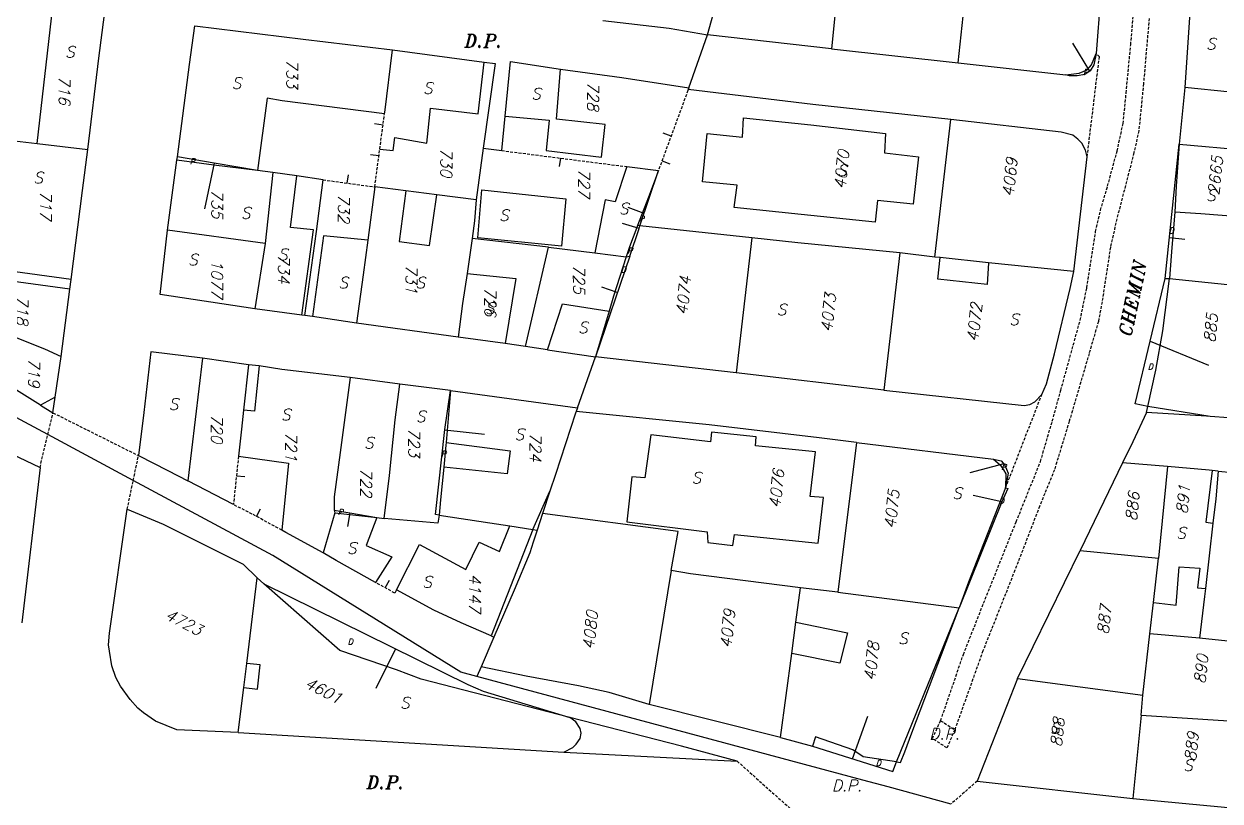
# Model space of a CAD drawing. Extents: x -334462 to -332769, y -29481 to -26664.
# Drawn here: x -334092.9 to -333987.7, y -28372.5 to -28304.1 of the extents above; entities that cross this region are included whole.
import ezdxf
from ezdxf.enums import TextEntityAlignment as Align

# ---------------------------------------------------------------- set-up
doc = ezdxf.new("R2010")
doc.units = 0
doc.header["$MEASUREMENT"] = 0
doc.linetypes.add('HIDDEN', pattern=[0.375, 0.25, -0.125])
for name, color, linetype in [('17', 7, 'CONTINUOUS'), ('18', 7, 'CONTINUOUS'), ('DP$DIVIDING$LINE', 7, 'CONTINUOUS'), ('ENC$$ST$$A$$TEXT', 7, 'CONTINUOUS'), ('ENCRO$$AREA$TEXT', 7, 'CONTINUOUS'), ('ENCROACHED$WALL', 7, 'CONTINUOUS'), ('MAP$SHEET$BOUND$', 7, 'CONTINUOUS'), ('PARCEL$BOUNDARY', 7, 'CONTINUOUS'), ('PARCEL$NUMBER', 7, 'CONTINUOUS'), ('SECTION$$A$', 7, 'CONTINUOUS'), ('STREET$TEXT', 7, 'CONTINUOUS'), ('STRUC$$FOOTPRINT', 7, 'CONTINUOUS')]:
    doc.layers.add(name, color=color, linetype=linetype)
doc.styles.add('ITALICT', font='ITALICT', dxfattribs={"height": 0.2})

msp = doc.modelspace()

# ---------------------------------------------------------------- linework, layer by layer
at = {"layer": '17', "color": 5, "linetype": 'Continuous'}
for p, q in [((-334036.01, -28314.02), (-334036.72, -28313.76)), ((-334061.71, -28315.74), (-334062.45, -28315.65))]:
    msp.add_line(p, q, dxfattribs=at)
at = {"layer": '17', "color": 1, "linetype": 'Continuous'}
msp.add_line((-334064.5, -28318.16), (-334064.4, -28317.41), dxfattribs=at)
at = {"layer": '18', "color": 1, "linetype": 'Continuous'}
for p, q in [((-334061.35, -28313.04), (-334062.09, -28312.94)), ((-334045.75, -28315.95), (-334045.85, -28316.7)), ((-334036.81, -28316.19), (-334036.11, -28316.45)), ((-334074.24, -28343.9), (-334073.5, -28343.97)), ((-334072.48, -28347.47), (-334072.12, -28346.82)), ((-334061.16, -28353.76), (-334060.79, -28353.1))]:
    msp.add_line(p, q, dxfattribs=at)
at = {"layer": 'DP$DIVIDING$LINE', "color": 30, "linetype": 'HIDDEN'}
for p, q in [((-334006.59, -28344.97), (-334003.4, -28336.75)), ((-334090.84, -28340.28), (-334090.38, -28338.36)), ((-334090.38, -28338.36), (-334082.86, -28342.13)), ((-334091.52, -28343.18), (-334090.84, -28340.28)), ((-334083.32, -28344.32), (-334082.86, -28342.13)), ((-334083.85, -28346.85), (-334083.32, -28344.32)), ((-334030.2, -28369.01), (-334020.42, -28377.73)), ((-334009.09, -28370.76), (-334011.39, -28372.79))]:
    msp.add_line(p, q, dxfattribs=at)
at = {"layer": 'DP$DIVIDING$LINE', "color": 2, "linetype": 'HIDDEN'}
msp.add_line((-334012.3, -28365.45), (-334011.06, -28366.24), dxfattribs=at)
for points in [[(-334012.3, -28365.45), (-334010.3, -28359.62), (-334008.52, -28355.11), (-334005.66, -28347.96), (-334003.52, -28342.65), (-334002.48, -28339.09), (-334001.73, -28336.38), (-334000.03, -28330.22), (-333999.44, -28327.36), (-333998.67, -28322.41), (-333998.24, -28320.53), (-333997.62, -28318.43), (-333996.78, -28315.33), (-333996.25, -28312.91), (-333995.98, -28310.22), (-333995.58, -28305.97), (-333995.2, -28301.47)], [(-333993.93, -28303.28), (-333994.46, -28309.4), (-333994.87, -28313.54), (-333995.3, -28315.47), (-333996.8, -28321.28), (-333997.37, -28323.79), (-333998.1, -28328.6), (-333998.43, -28330.32), (-333999.24, -28333.13), (-334000.99, -28339.1), (-334002.3, -28343.39), (-334003.6, -28346.59), (-334005.77, -28352.21), (-334008.58, -28359.31), (-334011.06, -28366.24)], [(-334011.06, -28366.24), (-334011.75, -28367.85), (-334013.02, -28367.02), (-334012.3, -28365.45)]]:
    msp.add_lwpolyline(points, dxfattribs=at)
at = {"layer": 'DP$DIVIDING$LINE', "color": 30, "linetype": 'HIDDEN'}
msp.add_lwpolyline([(-333999.41, -28315.83), (-333998.34, -28307.04), (-333998.62, -28306.74)], dxfattribs=at)
at = {"layer": 'ENC$$ST$$A$$TEXT', "color": 1, "linetype": 'Continuous'}
for p, q in [((-333999.19, -28308.3), (-334000.68, -28305.84)), ((-334076.19, -28316.41), (-334077.05, -28320.42)), ((-334038.39, -28320.83), (-334039.78, -28320.31)), ((-334038.83, -28322.13), (-334040.29, -28321.71)), ((-333992.17, -28322.94), (-333990.82, -28323.08)), ((-333993.87, -28332.05), (-333988.73, -28334.18)), ((-334006.74, -28342.85), (-334009.72, -28343.63)), ((-334006.92, -28346.2), (-334009.43, -28345.64)), ((-334064.26, -28347.16), (-334064.46, -28348.35)), ((-334060.26, -28359.12), (-334061.99, -28362.62)), ((-334020.04, -28368.8), (-334018.71, -28365.06))]:
    msp.add_line(p, q, dxfattribs=at)
at = {"layer": 'ENCRO$$AREA$TEXT', "color": 5, "linetype": 'Continuous'}
for p, q in [((-334040.74, -28327.77), (-334042.1, -28327.3)), ((-334055.9, -28339.85), (-334052.42, -28340.23))]:
    msp.add_line(p, q, dxfattribs=at)
at = {"layer": 'ENCROACHED$WALL', "color": 5, "linetype": 'Continuous'}
msp.add_line((-334039.65, -28324.58), (-334042.66, -28333.45), dxfattribs=at)
msp.add_lwpolyline([(-334056.4, -28347.38), (-334056.72, -28347.32), (-334055.9, -28339.83), (-334055.42, -28336.39)], dxfattribs=at)
at = {"layer": 'MAP$SHEET$BOUND$', "color": 6, "linetype": 'Continuous'}
for p, q in [((-334034.45, -28309.76), (-334032.82, -28305.11)), ((-334044.25, -28337.92), (-334042.66, -28333.45)), ((-334083.32, -28344.32), (-334090.84, -28340.28)), ((-334052.73, -28360.7), (-334053.1, -28361.56))]:
    msp.add_line(p, q, dxfattribs=at)
for points in [[(-334090.84, -28340.28), (-334103.77, -28333.34), (-334149.34, -28305.27), (-334182.8, -28284.93)], [(-334053.1, -28361.56), (-334054.5, -28361.19), (-334071.05, -28350.91), (-334083.32, -28344.32)], [(-334011.39, -28372.79), (-334016.92, -28371.28), (-334019.15, -28370.67), (-334053.1, -28361.56)]]:
    msp.add_lwpolyline(points, dxfattribs=at)
at = {"layer": 'PARCEL$BOUNDARY', "color": 7, "linetype": 'Continuous'}
for p, q in [((-334010.75, -28307.56), (-334009.77, -28298.07)), ((-333997.89, -28297.39), (-333998.62, -28306.74)), ((-333990.27, -28301.26), (-333990.81, -28309.73)), ((-334021.55, -28302.85), (-334021.89, -28306.34)), ((-334021.89, -28306.34), (-334032.82, -28305.11)), ((-334060.51, -28306.42), (-334052.46, -28307.51)), ((-334021.89, -28306.34), (-334010.75, -28307.56)), ((-334010.75, -28307.56), (-334001.29, -28308.62)), ((-333990.81, -28309.73), (-333991.31, -28314.71)), ((-333986.8, -28310.15), (-333990.81, -28309.73)), ((-334050.91, -28315.29), (-334050.6, -28312.25)), ((-334012.8, -28324.66), (-334011.41, -28312.56)), ((-334095.43, -28314.24), (-334091.77, -28314.67)), ((-334091.77, -28314.67), (-334087.32, -28315.18)), ((-333991.31, -28314.71), (-333984.02, -28315.37)), ((-334079.48, -28316.13), (-334079.43, -28315.85)), ((-334052.53, -28315.08), (-334053.17, -28319.61)), ((-334052.53, -28315.08), (-334050.91, -28315.29)), ((-334000.6, -28325.93), (-333999.41, -28315.83)), ((-334080.32, -28322.3), (-334079.48, -28316.13)), ((-334071.04, -28317.22), (-334072.4, -28317.05)), ((-334039.91, -28316.7), (-334037.13, -28317.05)), ((-334071.04, -28317.22), (-334071.73, -28323.45)), ((-334068.94, -28317.52), (-334071.04, -28317.22)), ((-334066.62, -28317.86), (-334068.94, -28317.52)), ((-334062.08, -28318.49), (-334062.7, -28323.18)), ((-334059.35, -28318.83), (-334062.08, -28318.49)), ((-334056.61, -28319.17), (-334059.35, -28318.83)), ((-334053.17, -28319.61), (-334056.61, -28319.17)), ((-334071.73, -28323.45), (-334080.32, -28322.3)), ((-334038.75, -28321.91), (-334038.96, -28321.89)), ((-334028.92, -28322.96), (-334038.75, -28321.91)), ((-334071.73, -28323.45), (-334072.63, -28329.2)), ((-334053.51, -28323.02), (-334053.94, -28326.1)), ((-334046.78, -28323.79), (-334053.51, -28323.02)), ((-334028.92, -28322.96), (-334030.3, -28334.83)), ((-334048.82, -28332.54), (-334046.78, -28323.79)), ((-334046.78, -28323.79), (-334042.71, -28324.29)), ((-334042.71, -28324.29), (-334039.96, -28324.63)), ((-334015.89, -28324.3), (-334017.31, -28336.36)), ((-334012.8, -28324.66), (-334015.89, -28324.3)), ((-334012.34, -28324.71), (-334012.8, -28324.66)), ((-334008.09, -28325.18), (-334012.34, -28324.71)), ((-334000.6, -28325.93), (-334008.09, -28325.18)), ((-334088.89, -28327.49), (-334088.79, -28326.63)), ((-333992.18, -28326.53), (-333983.03, -28327.51)), ((-334088.89, -28327.49), (-334094.7, -28326.69)), ((-334089.67, -28333.42), (-334088.89, -28327.49)), ((-334068.48, -28329.76), (-334072.63, -28329.2)), ((-334068.22, -28329.79), (-334068.48, -28329.76)), ((-334067.56, -28329.89), (-334068.22, -28329.79)), ((-334063.69, -28330.46), (-334067.56, -28329.89)), ((-334054.74, -28331.7), (-334063.69, -28330.46)), ((-334050.61, -28332.27), (-334054.74, -28331.7)), ((-334048.82, -28332.54), (-334050.61, -28332.27)), ((-334046.88, -28332.81), (-334048.82, -28332.54)), ((-334046.88, -28332.81), (-334042.66, -28333.45)), ((-334090.18, -28336.99), (-334089.67, -28333.42)), ((-334073.18, -28334.13), (-334077.22, -28333.56)), ((-334030.3, -28334.83), (-334042.66, -28333.45)), ((-334073.18, -28334.13), (-334073.62, -28338.13)), ((-334072.25, -28334.24), (-334073.18, -28334.13)), ((-334017.31, -28336.36), (-334030.3, -28334.83)), ((-334059.86, -28335.83), (-334064.23, -28335.26)), ((-334055.42, -28336.39), (-334059.86, -28335.83)), ((-334090.38, -28338.36), (-334090.18, -28336.99)), ((-334055.42, -28336.39), (-334055.8, -28340.98)), ((-334055.42, -28336.39), (-334044.25, -28337.92)), ((-334091.48, -28337.7), (-334090.38, -28338.36)), ((-333994.2, -28338.33), (-333994.08, -28337.82)), ((-333984.07, -28339.02), (-333988.59, -28338.69)), ((-334096.29, -28340.9), (-334091.52, -28343.18)), ((-334019.7, -28340.96), (-334021.33, -28354.14)), ((-334019.7, -28340.96), (-334007.65, -28342.45)), ((-334091.52, -28343.18), (-334093.13, -28356.83)), ((-333996.3, -28342.76), (-334000.04, -28350.49)), ((-333992.36, -28343.09), (-333996.3, -28342.76)), ((-333992.36, -28343.09), (-333993.13, -28351.14)), ((-333987.88, -28343.49), (-333988.42, -28343.44)), ((-334074.51, -28346.44), (-334078.51, -28344.35)), ((-333987.88, -28343.49), (-333983.45, -28343.94)), ((-334065.59, -28347.15), (-334066.62, -28350.67)), ((-334065.64, -28346.92), (-334065.59, -28347.15)), ((-334061.89, -28347.58), (-334061.26, -28347.65)), ((-334050.21, -28348.31), (-334048.17, -28348.62)), ((-334048.17, -28348.62), (-334047.8, -28348.69)), ((-333988.35, -28348.06), (-333989.01, -28353.81)), ((-334005.55, -28361.73), (-334000.04, -28350.49)), ((-334000.04, -28350.49), (-333993.13, -28351.14)), ((-333993.58, -28355.05), (-333993.13, -28351.14)), ((-334073.34, -28360.43), (-334072.41, -28352.88)), ((-334071.83, -28353.4), (-334072.41, -28352.88)), ((-334036, -28352.24), (-334037.95, -28364.03)), ((-334060.15, -28353.94), (-334060.32, -28354.22)), ((-334025.03, -28356.79), (-334024.64, -28353.75)), ((-334021.33, -28354.14), (-334024.64, -28353.75)), ((-334021.33, -28354.14), (-334010.68, -28355.51)), ((-333993.91, -28357.82), (-333993.58, -28355.05)), ((-334025.39, -28359.53), (-334025.03, -28356.79)), ((-334051.84, -28357.99), (-334051.59, -28358.1)), ((-333994.51, -28363.2), (-333993.91, -28357.82)), ((-333989.52, -28358.2), (-333993.91, -28357.82)), ((-333985.24, -28358.65), (-333989.52, -28358.2)), ((-334026.39, -28366.92), (-334025.39, -28359.53)), ((-334073.6, -28362.53), (-334073.34, -28360.43)), ((-334005.55, -28361.73), (-334009.09, -28370.76)), ((-334005.55, -28361.73), (-333994.51, -28363.2)), ((-334074.08, -28366.48), (-334073.6, -28362.53)), ((-333994.67, -28364.97), (-333994.51, -28363.2)), ((-334026.39, -28366.92), (-334037.95, -28364.03)), ((-333994.67, -28364.97), (-333995.39, -28372.29)), ((-333994.67, -28364.97), (-333986.08, -28365.52)), ((-334074.08, -28366.48), (-334045.44, -28368.23)), ((-334026.39, -28366.92), (-334023.57, -28367.68)), ((-334045.44, -28368.23), (-334030.2, -28369.01)), ((-334009.09, -28370.76), (-333995.39, -28372.29))]:
    msp.add_line(p, q, dxfattribs=at)
at = {"layer": 'PARCEL$BOUNDARY', "color": 2, "linetype": 'HIDDEN'}
for p, q in [((-334061.63, -28315.15), (-334061.22, -28312.06)), ((-334062.08, -28318.49), (-334061.63, -28315.15)), ((-334050.91, -28315.29), (-334039.91, -28316.7)), ((-334066.62, -28317.86), (-334062.08, -28318.49)), ((-334074.06, -28342.18), (-334074.51, -28346.44)), ((-334060.32, -28354.22), (-334062, -28353.29))]:
    msp.add_line(p, q, dxfattribs=at)
at = {"layer": 'PARCEL$BOUNDARY', "color": 7, "linetype": 'Continuous'}
for points in [[(-334087.32, -28315.18), (-334086.34, -28307.16), (-334085.85, -28303.31), (-334090.39, -28302.62)], [(-334079.43, -28315.85), (-334078.37, -28307.71), (-334077.91, -28304.32), (-334068.37, -28305.49), (-334060.51, -28306.42)], [(-334042.01, -28303.83), (-334036.19, -28304.53), (-334032.82, -28305.11)], [(-334061.22, -28312.06), (-334061.2, -28311.95), (-334060.51, -28306.42)], [(-334052.46, -28307.51), (-334051.5, -28307.62), (-334052.53, -28315.08)], [(-334050.6, -28312.25), (-334050.13, -28307.46), (-334045.75, -28308.12)], [(-334001.29, -28308.62), (-334000.13, -28308.49), (-333999.42, -28308.18), (-333999.04, -28307.73), (-333998.62, -28306.74)], [(-334045.75, -28308.12), (-334040.33, -28308.87), (-334034.45, -28309.76)], [(-334011.41, -28312.56), (-334023.54, -28311.22), (-334034.5, -28309.92)], [(-333999.41, -28315.83), (-333999.56, -28315.24), (-333999.87, -28314.63), (-334000.22, -28314.28), (-334000.66, -28313.94), (-334001.7, -28313.67), (-334011.41, -28312.56)], [(-333991.31, -28314.71), (-333991.59, -28318.43), (-333991.7, -28320.7)], [(-334088.79, -28326.63), (-334087.78, -28318.81), (-334087.32, -28315.18)], [(-334072.4, -28317.05), (-334076.22, -28316.56), (-334079.48, -28316.13)], [(-334037.13, -28317.05), (-334037.99, -28319.4), (-334038.96, -28321.89)], [(-334068.22, -28329.79), (-334067.2, -28322.41), (-334066.62, -28317.86)], [(-334053.17, -28319.61), (-334053.31, -28321.46), (-334053.51, -28323.02)], [(-333991.7, -28320.7), (-333991.97, -28323.83), (-333992.03, -28324.59), (-333992.18, -28326.53)], [(-333984.17, -28321.27), (-333989.42, -28320.86), (-333991.7, -28320.7)], [(-334072.63, -28329.2), (-334080.95, -28327.96), (-334080.32, -28322.3)], [(-334038.96, -28321.89), (-334039.03, -28322.06), (-334039.68, -28323.76), (-334039.96, -28324.63)], [(-334062.7, -28323.18), (-334063.11, -28326.22), (-334063.69, -28330.46)], [(-334015.89, -28324.3), (-334024.87, -28323.41), (-334028.92, -28322.96)], [(-334053.94, -28326.1), (-334054.36, -28328.74), (-334054.74, -28331.7)], [(-334003.4, -28336.75), (-334002.99, -28335.81), (-334002.28, -28333.16), (-334000.92, -28327.41), (-334000.6, -28325.93)], [(-333994.08, -28337.82), (-333993.37, -28334.62), (-333992.77, -28331.16), (-333992.18, -28326.53)], [(-334097.68, -28330.13), (-334091.13, -28332.72), (-334089.67, -28333.42)], [(-334091.48, -28337.7), (-334095.59, -28335.15), (-334098.25, -28333.6)], [(-334077.22, -28333.56), (-334081.76, -28332.99), (-334082.39, -28338.34), (-334082.86, -28342.13)], [(-334064.23, -28335.26), (-334070.26, -28334.55), (-334072.25, -28334.24)], [(-334064.23, -28335.26), (-334065.12, -28341.84), (-334065.64, -28345.74), (-334065.64, -28346.92)], [(-334061.26, -28347.65), (-334060.79, -28343.87), (-334060.28, -28338.99), (-334059.86, -28335.83)], [(-334017.31, -28336.36), (-334004.96, -28337.73), (-334004.46, -28337.63), (-334004.03, -28337.4), (-334003.4, -28336.75)], [(-334073.62, -28338.13), (-334073.81, -28339.81), (-334074.06, -28342.18)], [(-334019.7, -28340.96), (-334023, -28340.57), (-334032.66, -28339.42), (-334044.36, -28338.24)], [(-333994.2, -28338.33), (-333995.39, -28340.91), (-333996.3, -28342.76)], [(-333988.59, -28338.69), (-333988.92, -28338.66), (-333994.2, -28338.33)], [(-334055.8, -28340.98), (-334055.82, -28341.22), (-334056, -28343.13)], [(-334082.86, -28342.13), (-334080.28, -28343.44), (-334078.51, -28344.35)], [(-334056, -28343.13), (-334056.28, -28346.01), (-334056.4, -28347.38)], [(-334007.65, -28342.45), (-334007.08, -28342.93), (-334006.76, -28343.38), (-334006.56, -28343.74), (-334006.59, -28344.97)], [(-333988.42, -28343.44), (-333988.67, -28343.42), (-333992.36, -28343.09)], [(-333987.88, -28343.49), (-333988.11, -28345.92), (-333988.35, -28348.06)], [(-334006.59, -28344.97), (-334008.86, -28350.72), (-334009.86, -28353.25), (-334010.68, -28355.51)], [(-334074.08, -28366.48), (-334079.5, -28366.26), (-334081.35, -28365.5), (-334082.43, -28364.75), (-334082.91, -28364.35), (-334083.6, -28363.59), (-334084.45, -28362.4), (-334084.85, -28361.64), (-334085.21, -28360.63), (-334085.42, -28359.34), (-334085.49, -28358.78), (-334085.42, -28357.76), (-334083.85, -28346.85)], [(-334083.85, -28346.85), (-334080.7, -28348.16), (-334073.64, -28351.67), (-334072.41, -28352.88)], [(-334065.59, -28347.15), (-334064.28, -28347.3), (-334061.89, -28347.58)], [(-334056.4, -28347.38), (-334056.52, -28348.08), (-334061.26, -28347.65)], [(-334056.4, -28347.38), (-334051.96, -28348.04), (-334050.21, -28348.31)], [(-334036, -28352.24), (-334035.4, -28348.8), (-334047.31, -28347.21)], [(-334066.62, -28350.67), (-334069.91, -28348.88), (-334070.25, -28348.69)], [(-334062, -28353.29), (-334065.46, -28351.37), (-334066.62, -28350.67)], [(-334024.64, -28353.75), (-334034.29, -28352.52), (-334036, -28352.24)], [(-334044.92, -28365.17), (-334057.98, -28361.8), (-334060.16, -28360.98), (-334065.16, -28359.26), (-334071.83, -28353.4)], [(-334051.84, -28357.99), (-334054.49, -28356.85), (-334056.89, -28355.74), (-334060.15, -28353.94)], [(-333989.01, -28353.81), (-333989.08, -28354.51), (-333989.52, -28358.2)], [(-334016.17, -28369.07), (-334015.82, -28369.12), (-334015.45, -28368.18), (-334014.85, -28366.52), (-334010.68, -28355.51)], [(-334037.95, -28364.03), (-334041.45, -28362.97), (-334044.17, -28362.37), (-334048.75, -28361.53), (-334052.73, -28360.7)], [(-334030.2, -28369.01), (-334035.09, -28367.68), (-334044.92, -28365.17)], [(-333995.39, -28372.29), (-333987, -28373.1), (-333986.08, -28365.52)], [(-334016.17, -28369.07), (-334019.11, -28368.62), (-334020.02, -28368.01), (-334023.31, -28366.87), (-334023.57, -28367.68)]]:
    msp.add_lwpolyline(points, dxfattribs=at)
at = {"layer": 'PARCEL$BOUNDARY', "color": 2, "linetype": 'HIDDEN'}
msp.add_lwpolyline([(-334070.25, -28348.69), (-334072.86, -28347.27), (-334074.51, -28346.44)], dxfattribs=at)
at = {"layer": 'SECTION$$A$', "color": 2, "linetype": 'HIDDEN'}
msp.add_line((-334034.45, -28309.76), (-334034.5, -28309.92), dxfattribs=at)
at = {"layer": 'SECTION$$A$', "color": 7, "linetype": 'Continuous'}
for p, q in [((-334041.46, -28329.43), (-334042.66, -28333.45)), ((-334044.25, -28337.92), (-334044.36, -28338.24)), ((-334046.67, -28345.27), (-334047.31, -28347.21)), ((-334047.31, -28347.21), (-334047.8, -28348.69)), ((-334051.59, -28358.1), (-334052.73, -28360.7))]:
    msp.add_line(p, q, dxfattribs=at)
for points in [[(-334032.82, -28305.11), (-334031.97, -28302.05), (-334029.62, -28293.83)], [(-334039.96, -28324.63), (-334041.07, -28328.1), (-334041.46, -28329.43)], [(-334044.36, -28338.24), (-334044.41, -28338.38), (-334046.18, -28343.78), (-334046.67, -28345.27)], [(-334047.8, -28348.69), (-334048.15, -28349.75), (-334048.44, -28350.67), (-334049.8, -28353.98), (-334051.59, -28358.1)]]:
    msp.add_lwpolyline(points, dxfattribs=at)
at = {"layer": 'SECTION$$A$', "color": 2, "linetype": 'HIDDEN'}
msp.add_lwpolyline([(-334034.5, -28309.92), (-334034.53, -28310), (-334037.13, -28317.05)], dxfattribs=at)
at = {"layer": 'STRUC$$FOOTPRINT', "color": 1, "linetype": 'Continuous'}
for p, q in [((-334091.77, -28314.67), (-334090.39, -28302.62)), ((-334023.73, -28313.01), (-334017.15, -28313.79)), ((-333992.54, -28326.53), (-333991.31, -28314.71)), ((-334038.75, -28321.91), (-334037.13, -28317.05)), ((-334053.01, -28322.96), (-334052.67, -28318.75)), ((-334039.96, -28324.63), (-334039.65, -28324.58)), ((-333992.54, -28326.53), (-333992.18, -28326.53)), ((-334077.22, -28333.56), (-334078.51, -28344.35)), ((-334090.18, -28336.99), (-334091.48, -28337.7)), ((-333988.59, -28338.69), (-333994.08, -28337.82)), ((-334023.3, -28341.79), (-334028.58, -28341.27)), ((-334048.17, -28348.62), (-334046.67, -28345.27)), ((-334048.17, -28348.62), (-334051.84, -28357.99)), ((-334016.17, -28369.07), (-334010.68, -28355.51))]:
    msp.add_line(p, q, dxfattribs=at)
for points in [[(-334061.63, -28315.15), (-334060.45, -28315.29), (-334060.31, -28314.14), (-334057.51, -28314.64), (-334057.17, -28311.56), (-334052.97, -28312.06), (-334052.46, -28307.51)], [(-333998.62, -28306.74), (-333998.84, -28307.74), (-333999.16, -28308.28), (-333999.63, -28308.6), (-334000.29, -28308.72), (-334000.98, -28308.72), (-334001.29, -28308.62)], [(-334050.6, -28312.25), (-334046.75, -28312.62), (-334047.01, -28315.28), (-334042.13, -28315.87), (-334041.81, -28312.99), (-334046.09, -28312.53), (-334045.75, -28308.12)], [(-334061.22, -28312.06), (-334070.23, -28310.9), (-334071.55, -28310.67), (-334072.4, -28317.05)], [(-334017.15, -28313.79), (-334017.25, -28315.49), (-334014.25, -28315.85), (-334014.72, -28320.01), (-334017.85, -28319.67), (-334018.05, -28321.58), (-334024.58, -28320.9), (-334030.45, -28320.29), (-334030.2, -28318.33), (-334033.25, -28318.03), (-334032.84, -28313.8), (-334029.73, -28314.1), (-334029.63, -28312.41), (-334023.73, -28313.01)], [(-334072.4, -28317.05), (-334076.19, -28316.41), (-334079.43, -28315.85)], [(-334039.91, -28316.7), (-334040.93, -28319.8), (-334041.8, -28319.61), (-334042.71, -28324.29)], [(-334068.48, -28329.76), (-334067.47, -28322.27), (-334069.48, -28322.07), (-334068.94, -28317.52)], [(-334059.35, -28318.83), (-334059.94, -28323.29), (-334057.25, -28323.65), (-334056.61, -28319.17)], [(-334052.67, -28318.75), (-334045.27, -28319.54), (-334045.64, -28323.7), (-334053.01, -28322.96)], [(-334039.65, -28324.58), (-334038.83, -28322.13), (-334038.75, -28321.91)], [(-334062.7, -28323.18), (-334066.59, -28322.8), (-334067.56, -28329.89)], [(-334008.09, -28325.18), (-334008.21, -28327.07), (-334012.56, -28326.61), (-334012.34, -28324.71)], [(-334088.79, -28326.63), (-334094.57, -28325.84), (-334094.7, -28326.69)], [(-334053.94, -28326.1), (-334049.67, -28326.54), (-334050.61, -28332.27)], [(-333994.08, -28337.82), (-333995.2, -28337.56), (-333992.54, -28326.53)], [(-334046.88, -28332.81), (-334045.55, -28328.78), (-334041.46, -28329.43)], [(-334072.25, -28334.24), (-334072.66, -28338.22), (-334073.62, -28338.13)], [(-334028.58, -28341.27), (-334028.54, -28340.47), (-334032.47, -28340.07), (-334032.54, -28340.91), (-334037.79, -28340.31), (-334038.31, -28344.07), (-334039.47, -28343.99), (-334039.91, -28347.96), (-334032.83, -28348.84), (-334032.78, -28349.76), (-334030.58, -28350.04), (-334030.42, -28349.08), (-334023.06, -28349.84), (-334022.62, -28345.8), (-334023.78, -28345.72), (-334023.3, -28341.79)], [(-334055.8, -28340.98), (-334050.16, -28341.72), (-334050.42, -28343.72), (-334056, -28343.13)], [(-334074.06, -28342.18), (-334069.67, -28342.8), (-334070.25, -28348.69)], [(-334007.65, -28342.45), (-334006.97, -28342.59), (-334006.65, -28342.97), (-334006.37, -28343.66), (-334006.59, -28344.97)], [(-333988.42, -28343.44), (-333988.98, -28347.99), (-333988.35, -28348.06)], [(-334006.59, -28344.97), (-334006.4, -28345.02), (-334006.92, -28346.2), (-334010.68, -28355.51)], [(-334065.64, -28346.92), (-334064.26, -28347.16), (-334061.89, -28347.58)], [(-334061.89, -28347.58), (-334062.83, -28350.03), (-334060.58, -28351.02), (-334062, -28353.29)], [(-334060.15, -28353.94), (-334058.13, -28349.94), (-334054.07, -28352.14), (-334052.89, -28349.73), (-334051.1, -28350.57), (-334050.21, -28348.31)], [(-333993.58, -28355.05), (-333991.59, -28355.3), (-333991.33, -28351.91), (-333989.49, -28352.02), (-333989.72, -28353.75), (-333989.01, -28353.81)], [(-334071.83, -28353.4), (-334053.9, -28362.27), (-334052.53, -28362.84), (-334044.92, -28365.17)], [(-334025.03, -28356.79), (-334020.48, -28357.71), (-334021.17, -28360.38), (-334025.39, -28359.53)], [(-334073.6, -28362.53), (-334072.4, -28362.67), (-334072.17, -28360.54), (-334073.34, -28360.43)], [(-334045.44, -28368.23), (-334044.66, -28367.82), (-334044.36, -28367.52), (-334044.01, -28367.02), (-334043.91, -28366.56), (-334044.01, -28366.14), (-334044.4, -28365.54), (-334044.92, -28365.17)], [(-334023.57, -28367.68), (-334016.52, -28369.93), (-334016.17, -28369.07)]]:
    msp.add_lwpolyline(points, dxfattribs=at)

# ---------------------------------------------------------------- texts
at = {"layer": 'DP$DIVIDING$LINE', "color": 2, "linetype": 'Continuous', "style": 'ITALICT'}
for height, p in [(1.15, (-334052.51, -28305.63)), (1.15, (-334061.12, -28370.88)), (1, (-334020.55, -28371.16))]:
    msp.add_text('D.P.', height=height, dxfattribs=at).set_placement(p, align=Align.MIDDLE)
at = {"layer": 'DP$DIVIDING$LINE', "color": 4, "linetype": 'Continuous', "style": 'ITALICT'}
msp.add_text('D.P.', height=1, dxfattribs=at).set_placement((-334011.97, -28366.6), align=Align.MIDDLE)
at = {"layer": 'ENC$$ST$$A$$TEXT', "color": 1, "linetype": 'Continuous', "style": 'ITALICT'}
for s, p in [('P', (-333999.54, -28308.39)), ('P', (-334078.11, -28316.24)), ('P', (-334038.61, -28321.29)), ('D', (-333991.99, -28322.32)), ('P', (-334039.62, -28324.09)), ('D', (-333993.84, -28334.29)), ('P', (-334006.75, -28343.13)), ('D', (-334006.96, -28346.12)), ('P', (-334065.09, -28347.1)), ('D', (-334064.22, -28358.51)), ('D', (-334017.77, -28369.16))]:
    msp.add_text(s, height=0.5, dxfattribs=at).set_placement(p, align=Align.MIDDLE)
at = {"layer": 'ENCRO$$AREA$TEXT', "color": 5, "linetype": 'Continuous', "style": 'ITALICT'}
for s, p in [('D', (-334040.19, -28325.76)), ('P', (-334056.02, -28341.97))]:
    msp.add_text(s, height=0.5, dxfattribs=at).set_placement(p, align=Align.MIDDLE)
at = {"layer": 'PARCEL$NUMBER', "color": 7, "linetype": 'Continuous', "style": 'ITALICT'}
for s, rotation, p in [('733', 270.0189, (-334069.33, -28308.52)), ('716', 270.0189, (-334089.36, -28309.98)), ('728', 270.0189, (-334042.87, -28310.5)), ('730', 270.0189, (-334055.78, -28316.34)), ('4070', 83.9793, (-334021, -28316.97)), ('4069', 83.9793, (-334006.21, -28317.64)), ('2665', 83.9793, (-333988.13, -28317.5)), ('727', 270.0189, (-334043.66, -28318.14)), ('717', 270.0189, (-334091.01, -28320.1)), ('735', 270.0189, (-334075.93, -28319.97)), ('732', 270.0189, (-334064.79, -28320.37)), ('734', 270.0189, (-334070.07, -28325.69)), ('1077', 270.0189, (-334075.94, -28326.57)), ('731', 270.0189, (-334058.85, -28326.59)), ('725', 270.0189, (-334044.11, -28326.6)), ('4074', 83.9793, (-334034.91, -28328.05)), ('726', 270.0189, (-334051.91, -28328.59)), ('718', 270.0189, (-334093.07, -28329.36)), ('4073', 83.9793, (-334022.17, -28329.56)), ('4072', 83.9793, (-334009.32, -28330.4)), ('885', 83.9793, (-333988.53, -28330.91)), ('719', 270.0189, (-334092.04, -28334.84)), ('720', 270.0189, (-334075.96, -28339.76)), ('721', 270.0189, (-334069.44, -28341.32)), ('723', 270.0189, (-334058.61, -28340.97)), ('724', 270.0189, (-334047.94, -28341.37)), ('722', 270.0189, (-334062.84, -28344.49)), ('4076', 83.9793, (-334026.73, -28345.05)), ('4075', 83.9793, (-334016.59, -28346.85)), ('886', 83.9793, (-333995.42, -28346.6)), ('891', 83.9793, (-333990.97, -28345.98)), ('4147', 270.0189, (-334053.26, -28354.23)), ('4723', 332.7705, (-334078.87, -28356.78)), ('4080', 83.9793, (-334043.12, -28357.49)), ('4079', 83.9793, (-334031.03, -28357.36)), ('887', 83.9793, (-333997.9, -28356.58)), ('4078', 83.9793, (-334018.37, -28360.23)), ('890', 83.9793, (-333989.39, -28360.92)), ('4601', 332.7705, (-334066.58, -28362.79)), ('888', 83.9793, (-334002.02, -28366.48)), ('889', 83.9793, (-333990.22, -28367.74))]:
    msp.add_text(s, height=1, rotation=rotation, dxfattribs=at).set_placement(p, align=Align.MIDDLE)
at = {"layer": 'STREET$TEXT', "color": 7, "linetype": 'Continuous', "style": 'ITALICT'}
msp.add_text('CHEMIN', height=1.15, rotation=78.1278, dxfattribs=at).set_placement((-333995.54, -28331.68))
at = {"layer": 'STRUC$$FOOTPRINT', "color": 1, "linetype": 'Continuous', "style": 'ITALICT'}
for p in [(-333988.53, -28305.89), (-334088.89, -28306.6), (-334074.24, -28309.35), (-334057.41, -28309.79), (-334047.89, -28310.29), (-334020.98, -28317.02), (-334091.68, -28317.66), (-333988.53, -28319.22), (-334073.43, -28320.78), (-334040.18, -28320.39), (-334050.72, -28320.97), (-334078.07, -28324.88), (-334070.16, -28324.42), (-334064.85, -28326.9), (-334058.07, -28326.9), (-334051.96, -28329.16), (-334026.29, -28329.27), (-334005.85, -28330.14), (-334043.77, -28330.85), (-334079.78, -28337.59), (-334069.91, -28338.52), (-334058.04, -28338.68), (-334049.36, -28340.26), (-334062.6, -28340.99), (-334033.79, -28344.08), (-334010.86, -28345.44), (-333991.15, -28348.93), (-334064.1, -28350.26), (-334057.47, -28353.24), (-334015.62, -28358.2), (-334059.43, -28363.87), (-334002.25, -28366.09), (-333990.54, -28369.37)]:
    msp.add_text('S', height=1, dxfattribs=at).set_placement(p, align=Align.MIDDLE)

doc.saveas('drawing.dxf')
